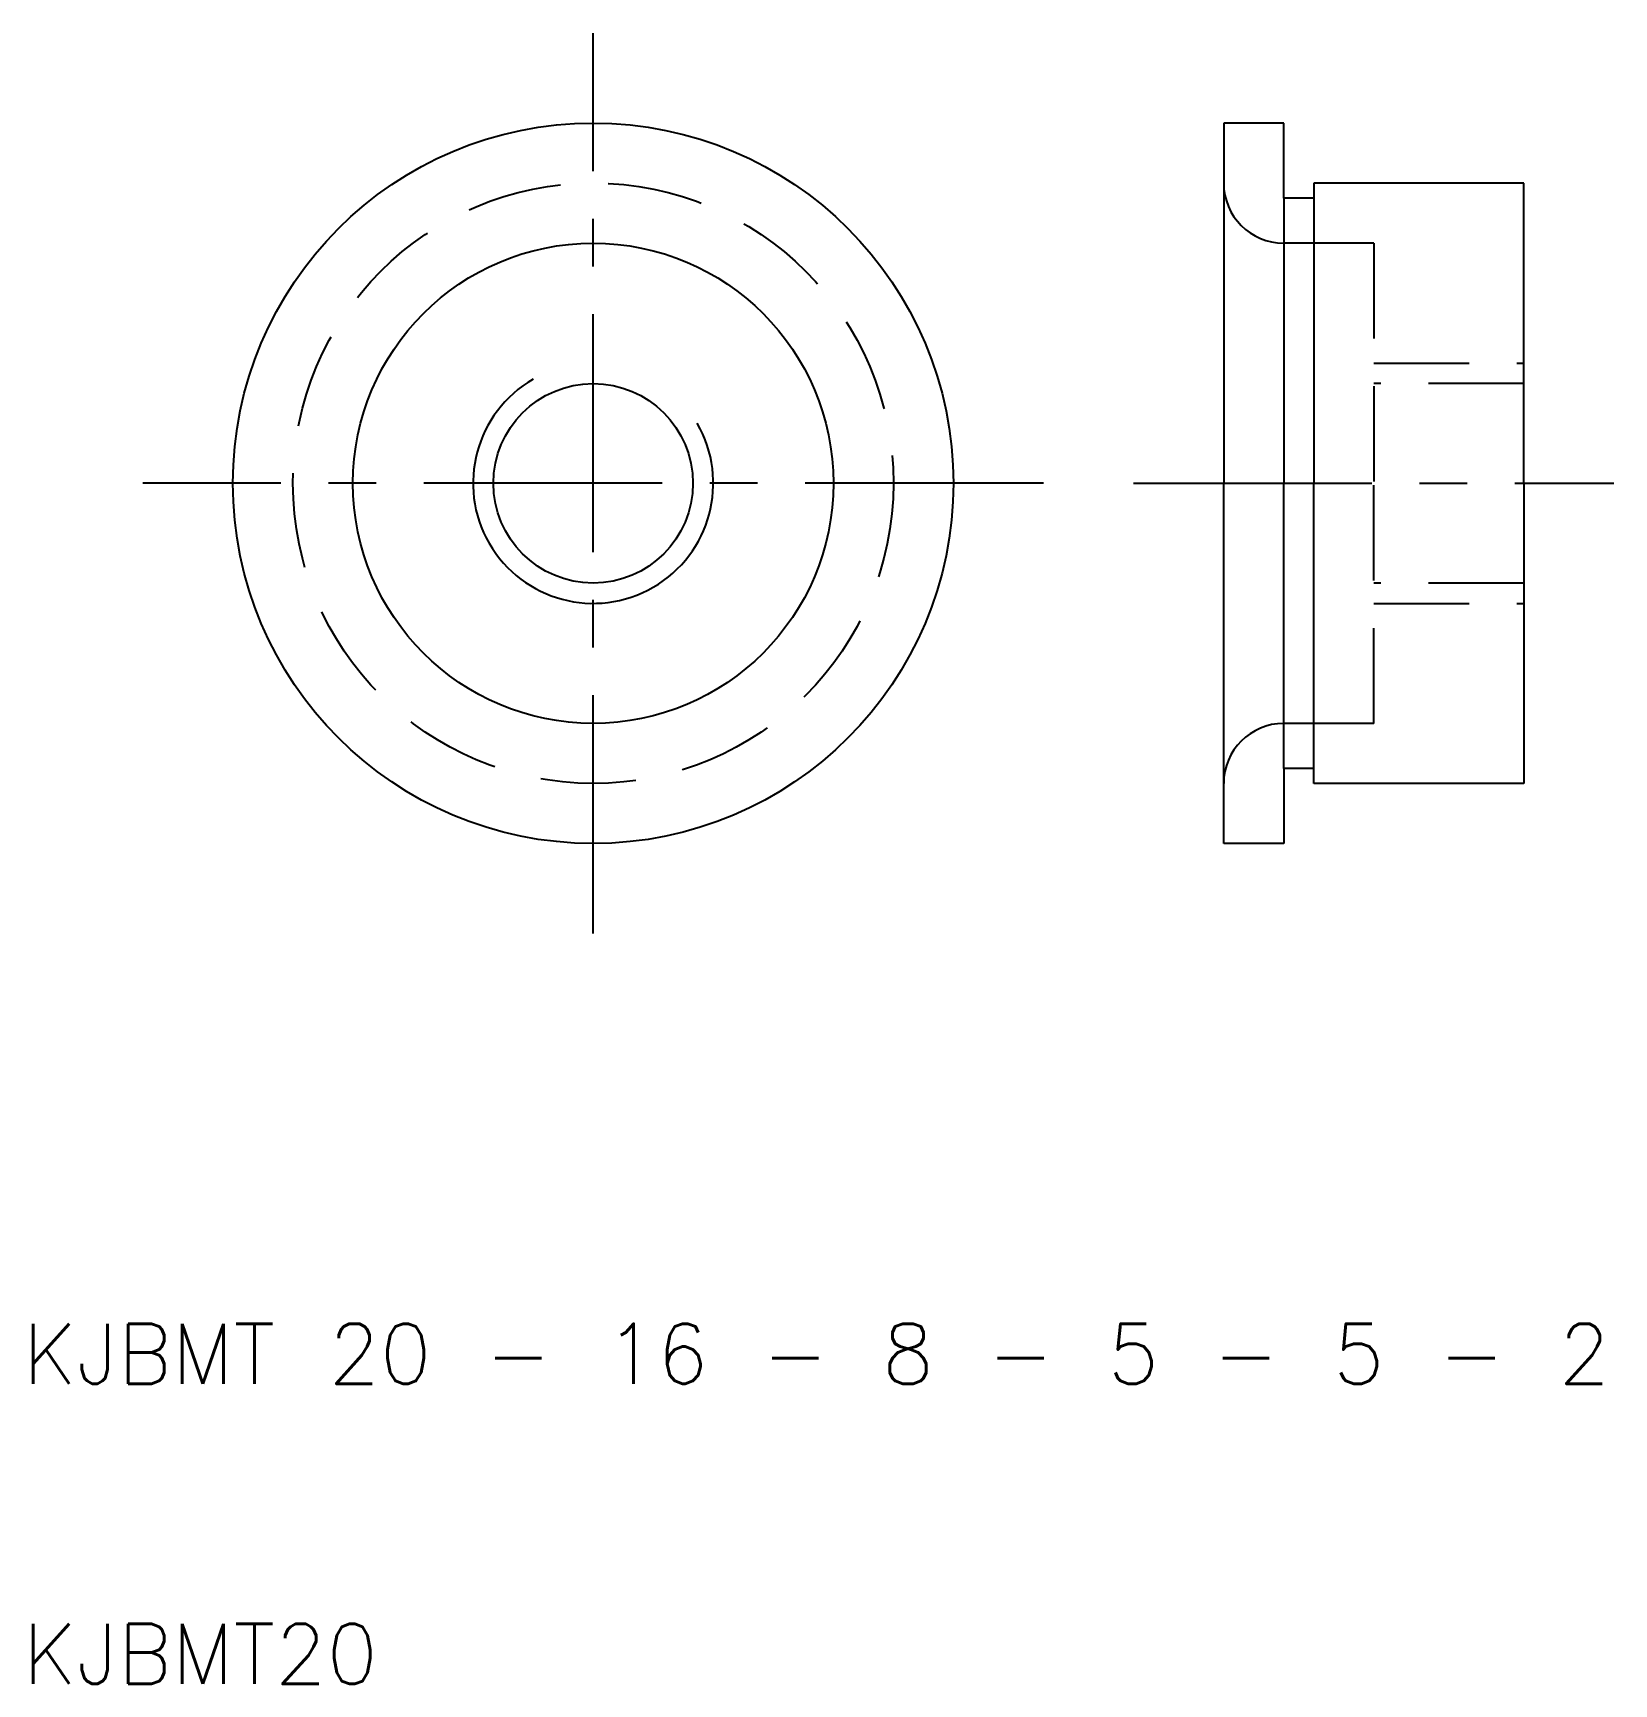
# Model space of a CAD drawing. Extents: x 10.3 to 63, y 10 to 65.
import ezdxf

# ---------------------------------------------------------------- set-up
doc = ezdxf.new("R2010")
doc.units = 0
doc.header["$LTSCALE"] = 0.25
doc.linetypes.add('CENTER', pattern=[50.8, 31.75, -6.35, 6.35, -6.35])
doc.linetypes.add('DASHED', pattern=[19.05, 12.7, -6.35])
doc.layers.get('0').update_dxf_attribs({"linetype": 'CONTINUOUS'})
doc.layers.add('CENTER', color=1, linetype='CENTER')
doc.styles.get("Standard").update_dxf_attribs({"font": 'txt.shx', "bigfont": 'extfont.shx'})

msp = doc.modelspace()

# ---------------------------------------------------------------- linework, layer by layer
for p, q in [((50, 62), (50, 50)), ((52, 62), (50, 62)), ((52, 59.5), (52, 62)), ((60, 60), (53, 60)), ((53, 60), (53, 59.5)), ((60, 50), (60, 60)), ((52, 59.5), (52, 50)), ((53, 59.5), (52, 59.5)), ((53, 59.5), (53, 50)), ((50, 38), (50, 50)), ((52, 40.5), (52, 50)), ((53, 40.5), (53, 50)), ((60, 50), (60, 40)), ((52, 40.5), (52, 38)), ((53, 40.5), (52, 40.5)), ((53, 40), (53, 40.5)), ((60, 40), (53, 40)), ((52, 38), (50, 38))]:
    msp.add_line(p, q)
at = {"color": 3, "linetype": 'DASHED'}
for p, q in [((55, 58), (52, 58)), ((55, 58), (55, 50)), ((55, 54), (60, 54)), ((60, 53.3235), (55, 53.3235)), ((55, 42), (55, 50)), ((60, 46.6765), (55, 46.6765)), ((55, 46), (60, 46)), ((55, 42), (52, 42))]:
    msp.add_line(p, q, dxfattribs=at)
for radius in [12, 8, 3.3235]:
    msp.add_circle((29, 50), radius)
msp.add_circle((29, 50), 10, dxfattribs=at)
for centre, start, end in [((52, 60), 180, 270), ((52, 40), 90, 180)]:
    msp.add_arc(centre, 2, start, end, dxfattribs=at)
at = {"color": 3}
msp.add_arc((29, 50), 4, 120, 30, dxfattribs=at)
at = {"layer": 'CENTER', "color": 1, "linetype": 'CENTER'}
for p, q in [((29, 35), (29, 65)), ((44, 50), (14, 50)), ((47, 50), (63, 50))]:
    msp.add_line(p, q, dxfattribs=at)

# ---------------------------------------------------------------- texts
for s, p in [('KJBMT 20 - 16 - 8 - 5 - 5 - 2', (10, 20)), ('KJBMT20', (10, 10))]:
    msp.add_text(s, height=2).set_placement(p)

doc.saveas('drawing.dxf')
